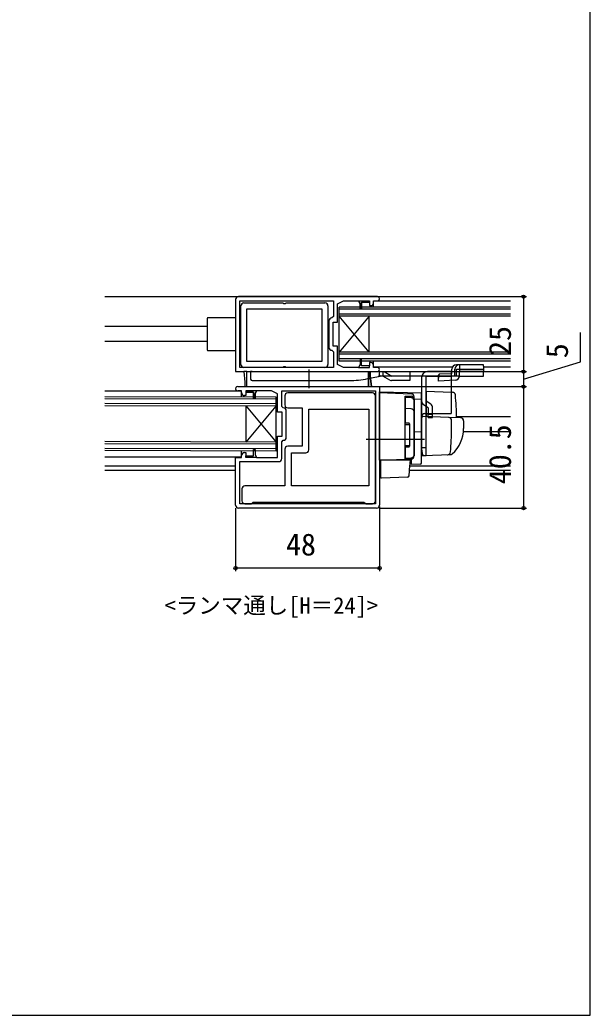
# Model space of a CAD drawing. Units: millimetres, scale not verified. Extents: x -438 to 438, y -652 to 648.
# Drawn here: x 247.4 to 437.5, y -652 to -320.3 of the extents above; entities that cross this region are included whole.
import ezdxf
from ezdxf.enums import TextEntityAlignment as Align

# ---------------------------------------------------------------- set-up
doc = ezdxf.new("R2010")
doc.units = ezdxf.units.MM
doc.header["$LTSCALE"] = 4
for name, color, linetype in [('0-1_USER1', 3, 'Continuous'), ('0-2_YKK_11', 7, 'Continuous'), ('0-3_YKK_12', 2, 'Continuous'), ('0-4_YKK_13', 4, 'Continuous'), ('0-6_YKK_D', 6, 'Continuous'), ('0-7_YKK_ZWAK', 7, 'Continuous')]:
    doc.layers.add(name, color=color, linetype=linetype)
doc.styles.add('ＭＳ ゴシック', font='')
doc.styles.get('ＭＳ ゴシック').set_extended_font_data('MS Gothic')

msp = doc.modelspace()

# ---------------------------------------------------------------- linework, layer by layer
at = {"layer": '0-2_YKK_11'}
for p, q in [((366.62, -412.488), (320.32, -412.488)), ((321.12, -435.088), (321.12, -415.588)), ((350.12, -415.588), (350.12, -435.088)), ((350.42, -420.588), (350.42, -429.388)), ((335.72, -445.588), (335.72, -448.588)), ((364.92, -444.588), (336.72, -444.588)), ((365.92, -480.588), (365.92, -445.588)), ((336.22, -459.388), (336.22, -450.588)), ((321.42, -476.588), (321.42, -480.588)), ((366.32, -482.988), (320.32, -482.988))]:
    msp.add_line(p, q, dxfattribs=at)
for points in [[(319.32, -413.488), (319.32, -437.488), (322.02, -437.488), (322.42, -440.988), (322.42, -442.188), (322.72, -442.488), (323.02, -442.188), (323.02, -437.488), (322.02, -437.488), (322.42, -440.988), (322.42, -442.188), (322.72, -442.488), (323.02, -442.188), (323.02, -437.488), (366.62, -437.488)], [(351.92, -436.088), (320.72, -436.088), (320.72, -413.888), (351.92, -413.888), (351.92, -419.088), (351.42, -419.588)], [(322.12, -414.588), (335.1, -414.588), (335.36, -414.738), (335.88, -414.738), (336.14, -414.588), (349.12, -414.588)], [(364.32, -434.488), (363.92, -434.488), (363.92, -435.588), (361.32, -435.588), (361.32, -433.488), (360.82, -433.488), (360.82, -435.088), (360.32, -436.088), (355.32, -436.088), (353.32, -435.088), (353.32, -428.988), (351.82, -428.988), (351.82, -420.988), (353.32, -420.988), (353.32, -414.888), (355.32, -413.888), (360.32, -413.888), (360.82, -414.888), (360.82, -416.488), (361.32, -416.488), (361.32, -414.388), (363.92, -414.388), (363.92, -415.488), (364.32, -415.488)], [(365.32, -414.488), (365.32, -413.888), (366.62, -413.888)], [(351.42, -430.388), (351.92, -430.888), (351.92, -436.088)], [(320.02, -442.488), (363.62, -442.488), (363.62, -437.788), (363.92, -437.488), (364.22, -437.788), (364.22, -438.988), (364.62, -442.488), (367.32, -442.488), (367.32, -481.988)], [(349.12, -436.088), (336.14, -436.088), (335.88, -435.938), (335.36, -435.938), (335.1, -436.088), (322.12, -436.088)], [(366.62, -436.088), (365.32, -436.088), (365.32, -435.488)], [(321.32, -444.488), (321.32, -443.888), (320.02, -443.888)], [(322.32, -464.488), (322.72, -464.488), (322.72, -465.588), (325.32, -465.588), (325.32, -463.488), (325.82, -463.488), (325.82, -465.088), (326.32, -466.088), (333.32, -466.088), (333.32, -458.988), (334.82, -458.988), (334.82, -450.988), (333.32, -450.988), (333.32, -444.888), (331.32, -443.888), (326.32, -443.888), (325.82, -444.888), (325.82, -446.488), (325.32, -446.488), (325.32, -444.388), (322.72, -444.388), (322.72, -445.488), (322.32, -445.488)], [(335.22, -449.588), (334.72, -449.088), (334.72, -443.888), (365.92, -443.888), (365.92, -481.588)], [(336.72, -449.588), (341.52, -449.588), (341.52, -462.388), (336.72, -462.388)], [(343.72, -463.588), (343.72, -449.988), (363.72, -449.988), (363.72, -475.588)], [(334.72, -466.488), (334.72, -460.888), (335.22, -460.388)], [(335.72, -463.388), (335.72, -475.588), (322.42, -475.588)], [(319.32, -481.988), (319.32, -466.088), (321.32, -466.088), (321.32, -465.488)], [(365.92, -481.588), (320.72, -481.588), (320.72, -467.488), (333.72, -467.488)], [(363.72, -475.588), (337.92, -475.588), (337.92, -464.588), (342.72, -464.588)], [(322.42, -481.588), (324.62, -481.588), (324.92, -481.288), (325.22, -480.988)], [(325.22, -480.988), (362.12, -480.988), (362.42, -481.288), (362.72, -481.588), (364.92, -481.588)]]:
    msp.add_lwpolyline(points, dxfattribs=at)
for points in [[(360.32, -413.888), (363.92, -413.888), (363.92, -414.388), (361.32, -414.388), (361.32, -416.488), (360.82, -416.488), (360.82, -414.888)], [(323.12, -416.588), (348.12, -416.588), (348.12, -434.088), (323.12, -434.088)], [(360.32, -436.088), (363.92, -436.088), (363.92, -435.588), (361.32, -435.588), (361.32, -433.488), (360.82, -433.488), (360.82, -435.088)], [(363.62, -437.788), (363.62, -442.488), (364.62, -442.488), (364.22, -438.988), (364.22, -437.788), (363.92, -437.488)], [(326.32, -443.888), (322.72, -443.888), (322.72, -444.388), (325.32, -444.388), (325.32, -446.488), (325.82, -446.488), (325.82, -444.888)], [(326.32, -466.088), (322.72, -466.088), (322.72, -465.588), (325.32, -465.588), (325.32, -463.488), (325.82, -463.488), (325.82, -465.088)]]:
    msp.add_lwpolyline(points, close=True, dxfattribs=at)
for centre, radius, start, end in [((320.32, -413.488), 1, 90.00001, 179.99999), ((322.12, -415.588), 1, 90.00001, 179.99999), ((349.12, -415.588), 1, 0.00001, 89.99999), ((364.32, -414.488), 1, 270.00001, 359.99999), ((366.62, -413.188), 0.7, 269.99999, 90.00001), ((351.42, -420.588), 1, 90.00001, 179.99999), ((351.42, -429.388), 1, 180.00001, 269.99999), ((364.32, -435.488), 1, 0.00001, 89.99999), ((322.12, -435.088), 1, 180.00001, 269.99999), ((349.12, -435.088), 1, 270.00001, 359.99999), ((366.62, -436.788), 0.7, 269.99999, 90.00001), ((320.02, -443.188), 0.7, 89.99999, 270.00001), ((322.32, -444.488), 1, 180.00001, 269.99999), ((336.72, -445.588), 1, 90.00001, 179.99999), ((364.92, -445.588), 1, 0.00001, 89.99999), ((335.22, -450.588), 1, 0.00001, 89.99999), ((336.72, -448.588), 1, 180.00001, 269.99999), ((335.22, -459.388), 1, 270.00001, 359.99999), ((336.72, -463.388), 1, 90.00001, 179.99999), ((342.72, -463.588), 1, 270.00001, 359.99999), ((322.32, -465.488), 1, 90.00001, 179.99999), ((333.72, -466.488), 1, 270.00001, 359.99999), ((322.42, -476.588), 1, 90.00001, 179.99999), ((322.42, -480.588), 1, 180.00001, 269.99999), ((364.92, -480.588), 1, 270.00001, 359.99999), ((320.32, -481.988), 1, 180.00001, 269.99999), ((366.32, -481.988), 1, 270.00001, 359.99999)]:
    msp.add_arc(centre, radius, start, end, dxfattribs=at)
at = {"layer": '0-3_YKK_12'}
for p, q in [((275.699, -412.489), (410.941, -412.489)), ((365.32, -415.988), (365.32, -414.388)), ((410.941, -413.989), (365.519, -413.989)), ((410.941, -415.989), (353.82, -415.989)), ((353.82, -433.989), (353.82, -415.989)), ((410.941, -416.689), (353.82, -416.689)), ((410.941, -418.289), (353.82, -418.289)), ((410.941, -418.989), (353.82, -418.989)), ((363.82, -430.989), (353.82, -418.989)), ((363.82, -418.989), (353.82, -430.989)), ((363.82, -430.989), (363.82, -418.989)), ((309.82, -422.489), (275.699, -422.489)), ((309.82, -427.489), (275.699, -427.489)), ((410.941, -430.989), (353.82, -430.989)), ((410.941, -431.689), (353.82, -431.689)), ((410.941, -433.289), (353.82, -433.289)), ((410.941, -433.989), (353.82, -433.989)), ((365.32, -435.588), (365.32, -433.988)), ((391.594, -435.988), (365.52, -435.988)), ((410.941, -435.988), (401.92, -435.988)), ((321.122, -443.989), (275.699, -443.989)), ((321.32, -445.988), (321.32, -444.388)), ((332.82, -445.988), (275.699, -445.846)), ((332.82, -446.688), (275.699, -446.546)), ((332.82, -463.988), (332.82, -445.988)), ((332.82, -448.288), (275.699, -448.146)), ((332.82, -448.988), (275.699, -448.846)), ((322.82, -460.988), (322.82, -448.988)), ((322.82, -460.988), (332.82, -448.988)), ((322.82, -448.988), (332.82, -460.988)), ((392.993, -452.489), (410.941, -452.489)), ((395.284, -457.489), (410.941, -457.489)), ((332.82, -460.988), (275.699, -460.846)), ((332.82, -461.688), (275.699, -461.546)), ((332.82, -463.288), (275.699, -463.146)), ((332.82, -463.988), (275.699, -463.846)), ((321.32, -465.588), (321.32, -463.988)), ((321.119, -465.988), (275.699, -465.988)), ((319.32, -468.989), (275.699, -468.989)), ((319.32, -470.489), (275.699, -470.489)), ((367.62, -468.989), (367.32, -468.989)), ((367.62, -470.489), (367.32, -470.489)), ((410.941, -470.489), (377.314, -470.489)), ((410.941, -468.989), (377.445, -468.989))]:
    msp.add_line(p, q, dxfattribs=at)
at = {"layer": '0-4_YKK_13'}
for p, q in [((309.82, -419.789), (309.82, -430.189)), ((310.12, -419.489), (319.286, -419.489)), ((310.12, -430.489), (319.286, -430.489)), ((324.32, -437.488), (324.32, -439.988)), ((324.82, -437.488), (324.32, -437.488)), ((324.82, -437.488), (366.82, -437.488)), ((343.72, -436.788), (343.72, -442.988)), ((367.32, -437.488), (393.92, -437.488)), ((368.42, -437.488), (368.42, -438.988)), ((368.822, -437.488), (371.422, -438.988)), ((377.42, -437.488), (377.42, -438.988)), ((391.32, -437.488), (383.32, -437.488)), ((391.32, -450.988), (391.32, -437.488)), ((391.42, -438.188), (391.42, -437.488)), ((391.421, -437.488), (391.421, -436.688)), ((392.454, -437.488), (392.454, -436.688)), ((392.454, -438.898), (392.454, -437.488)), ((393.92, -435.188), (392.921, -435.188)), ((392.921, -436.688), (393.92, -436.688)), ((392.921, -438.988), (392.921, -436.688)), ((393.92, -435.628), (393.92, -437.488)), ((393.92, -436.688), (401.92, -436.688)), ((393.92, -438.899), (393.92, -437.488)), ((401.92, -435.628), (401.92, -435.188)), ((401.92, -435.628), (401.92, -437.488)), ((324.82, -440.488), (357.142, -440.488)), ((363.428, -439.822), (366.925, -439.073)), ((367.165, -438.988), (367.114, -438.988)), ((367.27, -438.838), (367.165, -438.988)), ((367.165, -438.988), (367.475, -438.988)), ((367.37, -438.838), (367.27, -438.838)), ((367.475, -438.988), (367.37, -438.838)), ((393.92, -438.988), (367.475, -438.988)), ((370.788, -440.354), (368.42, -438.988)), ((377.42, -440.488), (371.288, -440.488)), ((377.42, -438.988), (377.42, -440.488)), ((381.32, -439.488), (381.32, -447.315)), ((382.82, -438.988), (391.32, -438.988)), ((382.82, -451.488), (382.82, -438.988)), ((387.22, -438.379), (386.929, -438.688)), ((386.939, -438.988), (386.929, -438.688)), ((386.989, -440.628), (386.939, -438.988)), ((392.466, -440.398), (386.989, -440.628)), ((391.42, -438.188), (387.22, -438.379)), ((367.32, -466.988), (367.32, -444.288)), ((367.32, -444.288), (381.32, -444.532)), ((367.32, -444.488), (377.855, -444.855)), ((382.82, -444.04), (382.82, -451.488)), ((382.82, -444.04), (391.32, -444.337)), ((391.32, -444.337), (391.647, -444.348)), ((375.82, -445.655), (377.855, -445.718)), ((375.82, -449.311), (375.82, -445.655)), ((375.82, -446.113), (375.82, -454.632)), ((377.855, -446.184), (375.82, -446.113)), ((378.82, -446.72), (378.82, -445.855)), ((378.82, -446.72), (378.82, -465.62)), ((381.32, -446.761), (378.82, -446.726)), ((378.82, -465.261), (378.82, -447.184)), ((381.32, -444.988), (381.32, -444.976)), ((381.32, -445.188), (381.32, -444.988)), ((381.32, -447.315), (381.32, -465.488)), ((384.365, -448.368), (382.82, -447.315)), ((375.82, -450.275), (375.82, -449.311)), ((377.855, -449.884), (375.82, -449.813)), ((383.52, -449.607), (381.975, -448.554)), ((383.52, -449.607), (383.52, -451.488)), ((381.32, -453.005), (381.32, -463.488)), ((390.568, -452.811), (381.838, -452.506)), ((382.32, -451.488), (391.186, -451.488)), ((382.82, -451.488), (382.82, -452.54)), ((383.52, -452.815), (383.52, -451.488)), ((385.02, -451.738), (383.52, -451.738)), ((394.355, -452.943), (390.568, -452.811)), ((391.32, -456.488), (391.32, -453.785)), ((395.32, -453.942), (395.32, -456.488)), ((377.02, -454.632), (375.82, -454.632)), ((375.82, -455.132), (377.32, -455.132)), ((377.32, -454.932), (377.32, -462.332)), ((378.82, -457.488), (381.32, -457.531)), ((381.32, -456.788), (381.32, -456.188)), ((381.32, -457.788), (381.32, -457.188)), ((362.82, -459.987), (382.32, -459.987)), ((381.32, -460.788), (381.32, -460.188)), ((375.82, -462.132), (377.32, -462.132)), ((375.82, -462.632), (375.82, -466.332)), ((377.02, -462.632), (375.82, -462.632)), ((381.32, -461.788), (381.32, -461.188)), ((381.32, -461.788), (381.32, -461.188)), ((381.32, -461.788), (381.32, -461.188)), ((381.32, -461.788), (381.32, -463.488)), ((381.32, -461.788), (381.32, -463.488)), ((381.32, -462.788), (382.82, -462.788)), ((381.32, -463.488), (381.358, -463.742)), ((381.358, -463.742), (381.552, -465.036)), ((375.82, -466.332), (377.855, -466.261)), ((375.82, -466.691), (377.855, -466.62)), ((377.855, -466.62), (377.855, -468.404)), ((382.064, -465.462), (390.893, -465.153)), ((390.061, -465.182), (390.909, -465.153)), ((367.62, -470.966), (367.62, -472.677)), ((377.163, -472.215), (377.304, -470.598)), ((377.304, -470.598), (377.344, -470.141)), ((380.829, -468.353), (377.855, -468.404)), ((376.682, -472.671), (367.931, -472.977))]:
    msp.add_line(p, q, dxfattribs=at)
for points in [[(367.32, -438.584), (367.32, -437.488), (366.82, -437.488)], [(401.92, -435.188), (393.92, -435.188), (393.92, -435.628)], [(393.92, -438.988), (401.92, -438.988), (401.92, -437.488), (393.92, -437.488)], [(381.32, -457.531), (381.32, -446.761), (381.32, -444.532)], [(367.32, -466.988), (375.82, -466.691), (375.82, -465.691), (375.82, -450.275)], [(383.52, -452.815), (385.02, -452.815), (385.02, -451.488), (385.02, -449.607)], [(381.32, -465.488), (382.82, -465.488), (382.82, -451.488)], [(381.32, -467.853), (381.32, -460.841), (381.32, -457.988), (381.32, -457.531)], [(377.589, -466.988), (367.62, -466.988), (367.62, -470.33), (367.62, -470.966)], [(377.344, -470.141), (377.62, -466.988), (377.589, -466.988)]]:
    msp.add_lwpolyline(points, dxfattribs=at)
for centre, radius, start, end in [((310.12, -419.789), 0.3, 90, 180), ((310.12, -430.189), 0.3, 180, 270), ((383.32, -439.488), 2, 90, 180), ((392.921, -436.688), 1.5, 90, 180), ((393.937, -436.672), 1.483, 90.65815, 180.64336), ((324.82, -439.988), 0.5, 180, 270), ((357.142, -410.488), 30, 270, 282.09476), ((366.82, -438.584), 0.5, 282.09476, 0), ((371.288, -439.488), 1, 240.02, 270), ((392.42, -438.899), 1.5, 271.76239, 0), ((391.612, -445.348), 1, 4.8508, 88), ((377.82, -445.855), 1, 0, 88), ((377.821, -446.717), 1, 359.81439, 88.02469), ((377.82, -447.184), 1, 0, 88), ((382.82, -447.315), 1.5, 180, 235.71312), ((278.02, -454.988), 115, 1.04239, 4.8508), ((377.82, -450.884), 1, 0, 88), ((383.52, -449.607), 1.5, 0, 55.71312), ((390.32, -450.988), 1, 330, 0), ((382.32, -452.488), 1, 90, 180), ((381.82, -453.005), 0.5, 88, 180), ((390.32, -453.785), 1, 0, 88), ((394.32, -453.942), 1, 0, 88), ((377.02, -454.932), 0.3, 0, 90), ((310.32, -456.475), 81, 354.46939, 359.99144), ((384.321, -456.587), 11, 310.82814, 0.5186), ((377.02, -462.332), 0.3, 270, 0), ((389.948, -464.186), 1, 272, 354.46939), ((377.82, -465.261), 1, 272, 0), ((377.82, -465.62), 1, 272, 0), ((382.047, -464.962), 0.5, 188.53077, 272), ((390.858, -464.154), 1, 272, 310.82814), ((380.82, -467.853), 0.5, 271, 0), ((380.82, -467.853), 0.5, 343.42965, 0), ((367.92, -472.677), 0.3, 180, 272), ((376.665, -472.171), 0.5, 271.97301, 355)]:
    msp.add_arc(centre, radius, start, end, dxfattribs=at)
msp.add_ellipse((390.92, -438.188), major_axis=(0, 9.5), ratio=0.421053, start_param=1.6551067, end_param=1.7293546, dxfattribs=at)
at = {"layer": '0-6_YKK_D'}
for p, q in [((398.092, -412.489), (416.32, -412.489)), ((415.32, -412.489), (415.32, -437.489)), ((368.092, -437.489), (416.32, -437.489)), ((368.092, -437.489), (416.32, -437.489)), ((415.32, -437.489), (415.32, -442.488)), ((366.392, -442.488), (416.32, -442.488)), ((366.392, -442.488), (416.32, -442.488)), ((415.32, -442.488), (415.32, -482.988)), ((319.32, -482.988), (319.32, -503.988)), ((367.32, -482.488), (367.32, -503.988)), ((367.592, -482.988), (416.32, -482.988)), ((367.32, -502.988), (319.32, -502.988))]:
    msp.add_line(p, q, dxfattribs=at)
msp.add_lwpolyline([(415.32, -439.989), (434.32, -434.289), (434.32, -424.493)], dxfattribs=at)
for centre in [(415.32, -412.489), (415.32, -437.489), (415.32, -437.489), (415.32, -442.488), (415.32, -442.488), (415.32, -482.988), (319.32, -502.988), (367.32, -502.988)]:
    msp.add_circle(centre, 0.531, dxfattribs=at)
at = {"layer": '0-7_YKK_ZWAK'}
msp.add_lwpolyline([(-437.5, -652), (437.5, -652), (437.5, 623)], dxfattribs=at)

# ---------------------------------------------------------------- texts
at = {"layer": '0-1_USER1', "style": 'ＭＳ ゴシック'}
msp.add_text('<ランマ通し[H＝24]>', height=5.499, dxfattribs=at).set_placement((295.647, -519.835), align=Align.BOTTOM_LEFT)
at = {"layer": '0-6_YKK_D', "style": 'ＭＳ ゴシック'}
for s, p in [('25', (413.32, -432.262)), ('5', (432.32, -433.027)), ('40.5', (413.32, -475.011))]:
    msp.add_text(s, height=7.331, rotation=90, dxfattribs=at).set_placement(p, align=Align.BOTTOM_LEFT)
msp.add_text('48', height=7.331, dxfattribs=at).set_placement((336.133, -500.988), align=Align.BOTTOM_LEFT)

doc.saveas('drawing.dxf')
